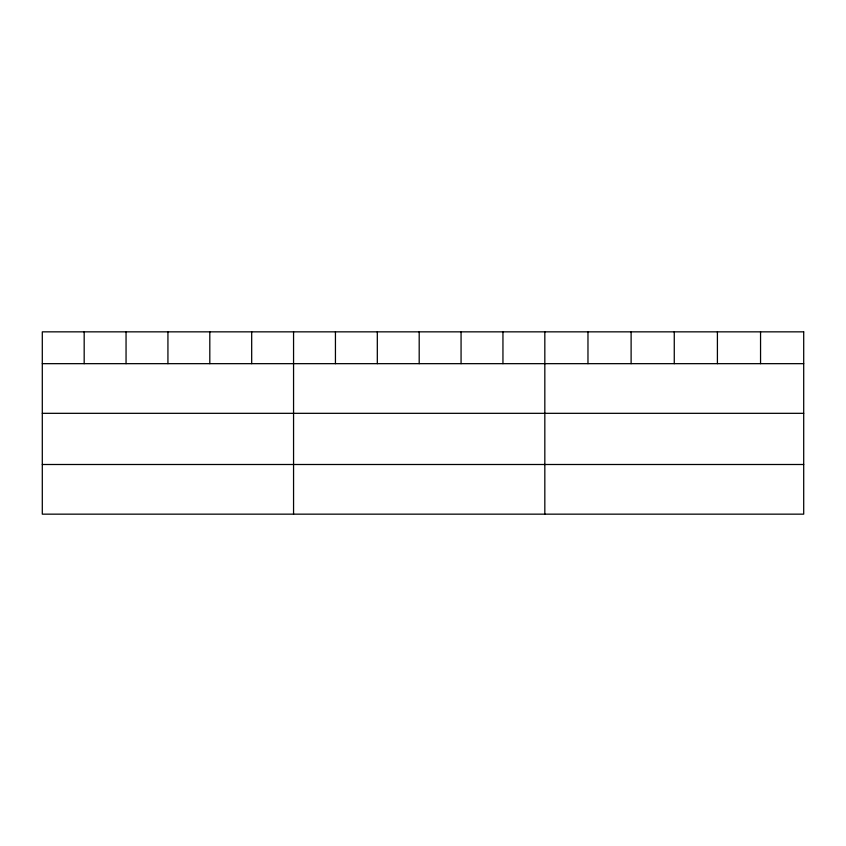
<?xml version="1.0" encoding="UTF-8"?>
<svg xmlns="http://www.w3.org/2000/svg" width="846" height="846" viewBox="0 0 846 846"><rect width="100%" height="100%" fill="white"/><g stroke="black" fill="none" stroke-linecap="round" stroke-linejoin="round"><path stroke-width="1.27" d="M42.3 363.664L803.7 363.664M42.3 413.324L803.7 413.324M42.3 464.496L803.7 464.496M760.554 331.844L760.554 363.664M717.408 331.844L717.408 363.664M674.262 331.844L674.262 363.664M631.116 331.844L631.116 363.664M587.97 331.844L587.97 363.664M544.824 331.844L544.824 514.157M502.947 331.844L502.947 363.664M461.07 331.844L461.07 363.664M419.193 331.844L419.193 363.664M377.316 331.844L377.316 363.664M335.439 331.844L335.439 363.664M293.562 331.844L293.562 514.157M251.685 331.844L251.685 363.664M209.808 331.844L209.808 363.664M167.931 331.844L167.931 363.664M126.054 331.844L126.054 363.664M84.177 331.844L84.177 363.664M803.7 331.844L42.3 331.844L42.3 514.157L803.7 514.157L803.7 331.844"/></g></svg>
